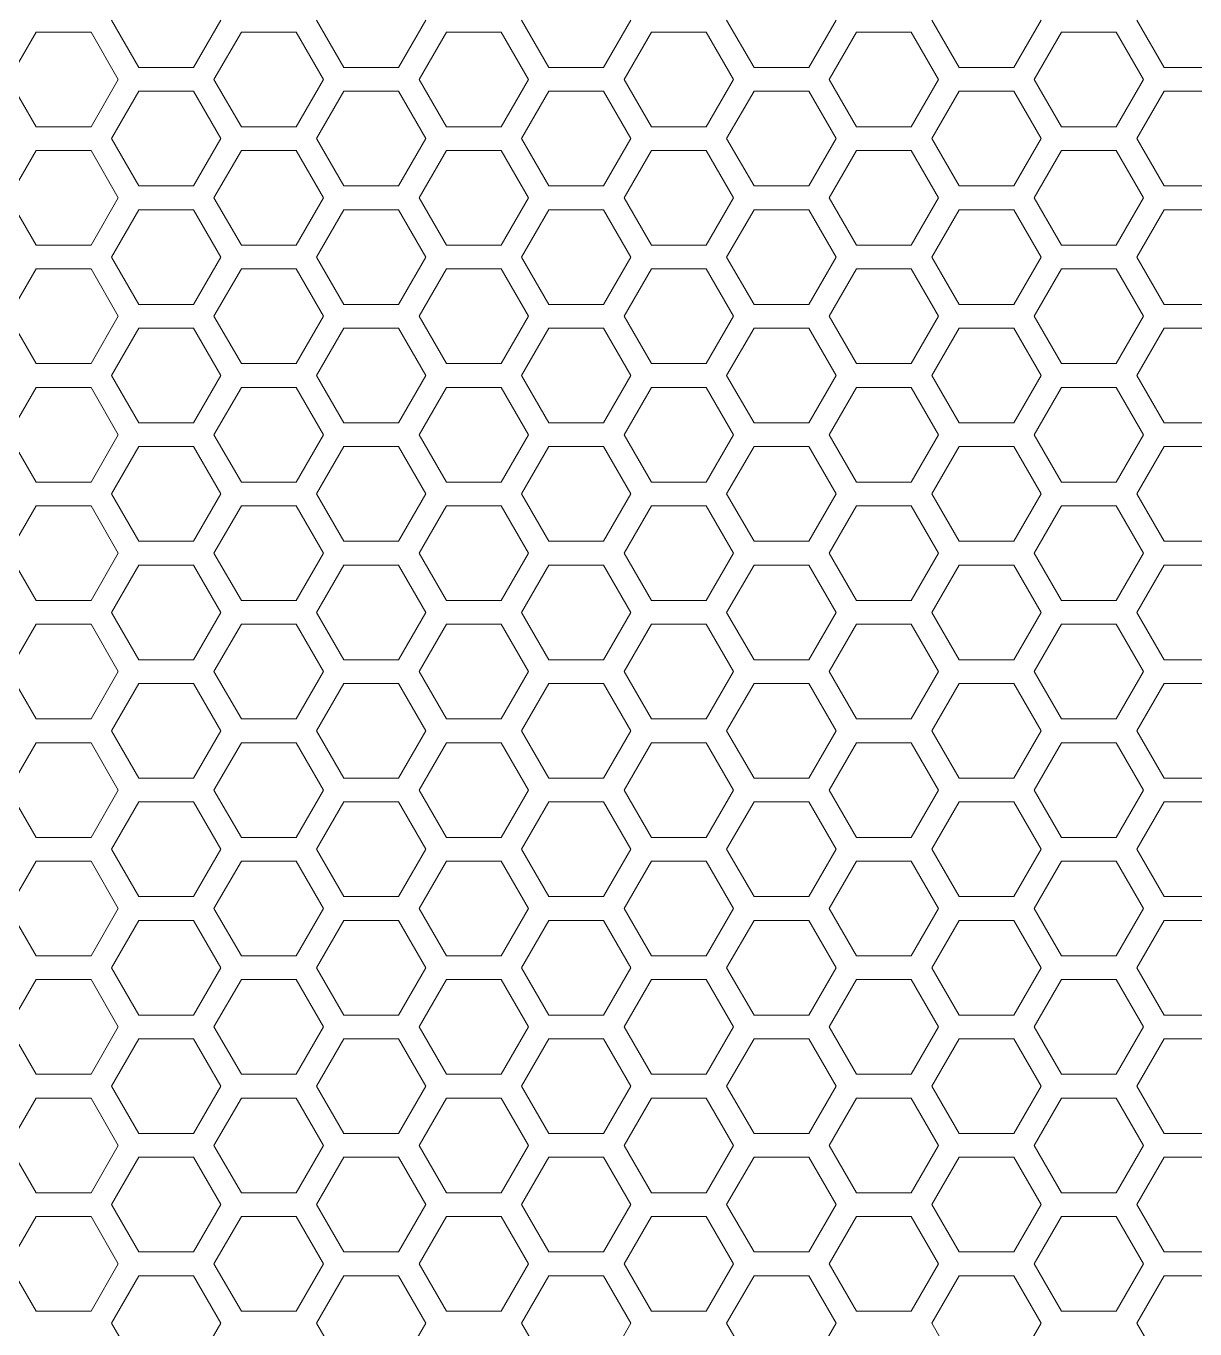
# Model space of a CAD drawing. Header units: millimetres. Extents: x 0 to 60, y -18 to 180.
# Drawn here: x 29.8 to 44.61, y 83.53 to 100.03 of the extents above; entities that cross this region are included whole.
import ezdxf

# ---------------------------------------------------------------- set-up
doc = ezdxf.new("R2010")
doc.units = ezdxf.units.MM

msp = doc.modelspace()

# ---------------------------------------------------------------- linework, layer by layer
at = {"color": 0, "lineweight": 5}
for p, q in [((30.882, 100.108), (31.229, 99.508)), ((31.922, 99.508), (32.268, 100.108)), ((33.48, 100.108), (33.827, 99.508)), ((34.52, 99.508), (34.866, 100.108)), ((36.078, 100.108), (36.425, 99.508)), ((37.118, 99.508), (37.464, 100.108)), ((38.676, 100.108), (39.023, 99.508)), ((39.716, 99.508), (40.062, 100.108)), ((41.274, 100.108), (41.621, 99.508)), ((42.314, 99.508), (42.66, 100.108)), ((43.872, 100.108), (44.219, 99.508)), ((29.93, 99.958), (29.583, 99.358)), ((30.623, 99.958), (29.93, 99.958)), ((30.969, 99.358), (30.623, 99.958)), ((32.528, 99.958), (32.181, 99.358)), ((33.221, 99.958), (32.528, 99.958)), ((33.567, 99.358), (33.221, 99.958)), ((35.126, 99.958), (34.779, 99.358)), ((35.819, 99.958), (35.126, 99.958)), ((36.165, 99.358), (35.819, 99.958)), ((37.724, 99.958), (37.377, 99.358)), ((38.417, 99.958), (37.724, 99.958)), ((38.763, 99.358), (38.417, 99.958)), ((40.322, 99.958), (39.975, 99.358)), ((41.015, 99.958), (40.322, 99.958)), ((41.361, 99.358), (41.015, 99.958)), ((42.92, 99.958), (42.573, 99.358)), ((43.613, 99.958), (42.92, 99.958)), ((43.959, 99.358), (43.613, 99.958)), ((31.229, 99.508), (31.922, 99.508)), ((33.827, 99.508), (34.52, 99.508)), ((36.425, 99.508), (37.118, 99.508)), ((39.023, 99.508), (39.716, 99.508)), ((41.621, 99.508), (42.314, 99.508)), ((44.219, 99.508), (44.912, 99.508)), ((29.583, 99.358), (29.93, 98.758)), ((30.623, 98.758), (30.969, 99.358)), ((32.181, 99.358), (32.528, 98.758)), ((33.221, 98.758), (33.567, 99.358)), ((34.779, 99.358), (35.126, 98.758)), ((35.819, 98.758), (36.165, 99.358)), ((37.377, 99.358), (37.724, 98.758)), ((38.417, 98.758), (38.763, 99.358)), ((39.975, 99.358), (40.322, 98.758)), ((41.015, 98.758), (41.361, 99.358)), ((42.573, 99.358), (42.92, 98.758)), ((43.613, 98.758), (43.959, 99.358)), ((31.229, 99.208), (30.882, 98.608)), ((31.922, 99.208), (31.229, 99.208)), ((32.268, 98.608), (31.922, 99.208)), ((33.827, 99.208), (33.48, 98.608)), ((34.52, 99.208), (33.827, 99.208)), ((34.866, 98.608), (34.52, 99.208)), ((36.425, 99.208), (36.078, 98.608)), ((37.118, 99.208), (36.425, 99.208)), ((37.464, 98.608), (37.118, 99.208)), ((39.023, 99.208), (38.676, 98.608)), ((39.716, 99.208), (39.023, 99.208)), ((40.062, 98.608), (39.716, 99.208)), ((41.621, 99.208), (41.274, 98.608)), ((42.314, 99.208), (41.621, 99.208)), ((42.66, 98.608), (42.314, 99.208)), ((44.219, 99.208), (43.872, 98.608)), ((44.912, 99.208), (44.219, 99.208)), ((29.93, 98.758), (30.623, 98.758)), ((32.528, 98.758), (33.221, 98.758)), ((35.126, 98.758), (35.819, 98.758)), ((37.724, 98.758), (38.417, 98.758)), ((40.322, 98.758), (41.015, 98.758)), ((42.92, 98.758), (43.613, 98.758)), ((30.882, 98.608), (31.229, 98.008)), ((31.922, 98.008), (32.268, 98.608)), ((33.48, 98.608), (33.827, 98.008)), ((34.52, 98.008), (34.866, 98.608)), ((36.078, 98.608), (36.425, 98.008)), ((37.118, 98.008), (37.464, 98.608)), ((38.676, 98.608), (39.023, 98.008)), ((39.716, 98.008), (40.062, 98.608)), ((41.274, 98.608), (41.621, 98.008)), ((42.314, 98.008), (42.66, 98.608)), ((43.872, 98.608), (44.219, 98.008)), ((29.93, 98.458), (29.583, 97.858)), ((30.623, 98.458), (29.93, 98.458)), ((30.969, 97.858), (30.623, 98.458)), ((32.528, 98.458), (32.181, 97.858)), ((33.221, 98.458), (32.528, 98.458)), ((33.567, 97.858), (33.221, 98.458)), ((35.126, 98.458), (34.779, 97.858)), ((35.819, 98.458), (35.126, 98.458)), ((36.165, 97.858), (35.819, 98.458)), ((37.724, 98.458), (37.377, 97.858)), ((38.417, 98.458), (37.724, 98.458)), ((38.763, 97.858), (38.417, 98.458)), ((40.322, 98.458), (39.975, 97.858)), ((41.015, 98.458), (40.322, 98.458)), ((41.361, 97.858), (41.015, 98.458)), ((42.92, 98.458), (42.573, 97.858)), ((43.613, 98.458), (42.92, 98.458)), ((43.959, 97.858), (43.613, 98.458)), ((29.583, 97.858), (29.93, 97.258)), ((30.623, 97.258), (30.969, 97.858)), ((31.229, 98.008), (31.922, 98.008)), ((32.181, 97.858), (32.528, 97.258)), ((33.221, 97.258), (33.567, 97.858)), ((33.827, 98.008), (34.52, 98.008)), ((34.779, 97.858), (35.126, 97.258)), ((35.819, 97.258), (36.165, 97.858)), ((36.425, 98.008), (37.118, 98.008)), ((37.377, 97.858), (37.724, 97.258)), ((38.417, 97.258), (38.763, 97.858)), ((39.023, 98.008), (39.716, 98.008)), ((39.975, 97.858), (40.322, 97.258)), ((41.015, 97.258), (41.361, 97.858)), ((41.621, 98.008), (42.314, 98.008)), ((42.573, 97.858), (42.92, 97.258)), ((43.613, 97.258), (43.959, 97.858)), ((44.219, 98.008), (44.912, 98.008)), ((31.229, 97.708), (30.882, 97.108)), ((31.922, 97.708), (31.229, 97.708)), ((32.268, 97.108), (31.922, 97.708)), ((33.827, 97.708), (33.48, 97.108)), ((34.52, 97.708), (33.827, 97.708)), ((34.866, 97.108), (34.52, 97.708)), ((36.425, 97.708), (36.078, 97.108)), ((37.118, 97.708), (36.425, 97.708)), ((37.464, 97.108), (37.118, 97.708)), ((39.023, 97.708), (38.676, 97.108)), ((39.716, 97.708), (39.023, 97.708)), ((40.062, 97.108), (39.716, 97.708)), ((41.621, 97.708), (41.274, 97.108)), ((42.314, 97.708), (41.621, 97.708)), ((42.66, 97.108), (42.314, 97.708)), ((44.219, 97.708), (43.872, 97.108)), ((44.912, 97.708), (44.219, 97.708)), ((29.93, 97.258), (30.623, 97.258)), ((32.528, 97.258), (33.221, 97.258)), ((35.126, 97.258), (35.819, 97.258)), ((37.724, 97.258), (38.417, 97.258)), ((40.322, 97.258), (41.015, 97.258)), ((42.92, 97.258), (43.613, 97.258)), ((30.882, 97.108), (31.229, 96.508)), ((31.922, 96.508), (32.268, 97.108)), ((33.48, 97.108), (33.827, 96.508)), ((34.52, 96.508), (34.866, 97.108)), ((36.078, 97.108), (36.425, 96.508)), ((37.118, 96.508), (37.464, 97.108)), ((38.676, 97.108), (39.023, 96.508)), ((39.716, 96.508), (40.062, 97.108)), ((41.274, 97.108), (41.621, 96.508)), ((42.314, 96.508), (42.66, 97.108)), ((43.872, 97.108), (44.219, 96.508)), ((29.93, 96.958), (29.583, 96.358)), ((30.623, 96.958), (29.93, 96.958)), ((30.969, 96.358), (30.623, 96.958)), ((32.528, 96.958), (32.181, 96.358)), ((33.221, 96.958), (32.528, 96.958)), ((33.567, 96.358), (33.221, 96.958)), ((35.126, 96.958), (34.779, 96.358)), ((35.819, 96.958), (35.126, 96.958)), ((36.165, 96.358), (35.819, 96.958)), ((37.724, 96.958), (37.377, 96.358)), ((38.417, 96.958), (37.724, 96.958)), ((38.763, 96.358), (38.417, 96.958)), ((40.322, 96.958), (39.975, 96.358)), ((41.015, 96.958), (40.322, 96.958)), ((41.361, 96.358), (41.015, 96.958)), ((42.92, 96.958), (42.573, 96.358)), ((43.613, 96.958), (42.92, 96.958)), ((43.959, 96.358), (43.613, 96.958)), ((31.229, 96.508), (31.922, 96.508)), ((33.827, 96.508), (34.52, 96.508)), ((36.425, 96.508), (37.118, 96.508)), ((39.023, 96.508), (39.716, 96.508)), ((41.621, 96.508), (42.314, 96.508)), ((44.219, 96.508), (44.912, 96.508)), ((29.583, 96.358), (29.93, 95.758)), ((30.623, 95.758), (30.969, 96.358)), ((31.229, 96.208), (30.882, 95.608)), ((31.922, 96.208), (31.229, 96.208)), ((32.268, 95.608), (31.922, 96.208)), ((32.181, 96.358), (32.528, 95.758)), ((33.221, 95.758), (33.567, 96.358)), ((33.827, 96.208), (33.48, 95.608)), ((34.52, 96.208), (33.827, 96.208)), ((34.866, 95.608), (34.52, 96.208)), ((34.779, 96.358), (35.126, 95.758)), ((35.819, 95.758), (36.165, 96.358)), ((36.425, 96.208), (36.078, 95.608)), ((37.118, 96.208), (36.425, 96.208)), ((37.464, 95.608), (37.118, 96.208)), ((37.377, 96.358), (37.724, 95.758)), ((38.417, 95.758), (38.763, 96.358)), ((39.023, 96.208), (38.676, 95.608)), ((39.716, 96.208), (39.023, 96.208)), ((40.062, 95.608), (39.716, 96.208)), ((39.975, 96.358), (40.322, 95.758)), ((41.015, 95.758), (41.361, 96.358)), ((41.621, 96.208), (41.274, 95.608)), ((42.314, 96.208), (41.621, 96.208)), ((42.66, 95.608), (42.314, 96.208)), ((42.573, 96.358), (42.92, 95.758)), ((43.613, 95.758), (43.959, 96.358)), ((44.219, 96.208), (43.872, 95.608)), ((44.912, 96.208), (44.219, 96.208)), ((29.93, 95.758), (30.623, 95.758)), ((32.528, 95.758), (33.221, 95.758)), ((35.126, 95.758), (35.819, 95.758)), ((37.724, 95.758), (38.417, 95.758)), ((40.322, 95.758), (41.015, 95.758)), ((42.92, 95.758), (43.613, 95.758)), ((30.882, 95.608), (31.229, 95.008)), ((31.922, 95.008), (32.268, 95.608)), ((33.48, 95.608), (33.827, 95.008)), ((34.52, 95.008), (34.866, 95.608)), ((36.078, 95.608), (36.425, 95.008)), ((37.118, 95.008), (37.464, 95.608)), ((38.676, 95.608), (39.023, 95.008)), ((39.716, 95.008), (40.062, 95.608)), ((41.274, 95.608), (41.621, 95.008)), ((42.314, 95.008), (42.66, 95.608)), ((43.872, 95.608), (44.219, 95.008)), ((29.93, 95.458), (29.583, 94.858)), ((30.623, 95.458), (29.93, 95.458)), ((30.969, 94.858), (30.623, 95.458)), ((32.528, 95.458), (32.181, 94.858)), ((33.221, 95.458), (32.528, 95.458)), ((33.567, 94.858), (33.221, 95.458)), ((35.126, 95.458), (34.779, 94.858)), ((35.819, 95.458), (35.126, 95.458)), ((36.165, 94.858), (35.819, 95.458)), ((37.724, 95.458), (37.377, 94.858)), ((38.417, 95.458), (37.724, 95.458)), ((38.763, 94.858), (38.417, 95.458)), ((40.322, 95.458), (39.975, 94.858)), ((41.015, 95.458), (40.322, 95.458)), ((41.361, 94.858), (41.015, 95.458)), ((42.92, 95.458), (42.573, 94.858)), ((43.613, 95.458), (42.92, 95.458)), ((43.959, 94.858), (43.613, 95.458)), ((31.229, 95.008), (31.922, 95.008)), ((33.827, 95.008), (34.52, 95.008)), ((36.425, 95.008), (37.118, 95.008)), ((39.023, 95.008), (39.716, 95.008)), ((41.621, 95.008), (42.314, 95.008)), ((44.219, 95.008), (44.912, 95.008)), ((29.583, 94.858), (29.93, 94.258)), ((30.623, 94.258), (30.969, 94.858)), ((32.181, 94.858), (32.528, 94.258)), ((33.221, 94.258), (33.567, 94.858)), ((34.779, 94.858), (35.126, 94.258)), ((35.819, 94.258), (36.165, 94.858)), ((37.377, 94.858), (37.724, 94.258)), ((38.417, 94.258), (38.763, 94.858)), ((39.975, 94.858), (40.322, 94.258)), ((41.015, 94.258), (41.361, 94.858)), ((42.573, 94.858), (42.92, 94.258)), ((43.613, 94.258), (43.959, 94.858)), ((31.229, 94.708), (30.882, 94.108)), ((31.922, 94.708), (31.229, 94.708)), ((32.268, 94.108), (31.922, 94.708)), ((33.827, 94.708), (33.48, 94.108)), ((34.52, 94.708), (33.827, 94.708)), ((34.866, 94.108), (34.52, 94.708)), ((36.425, 94.708), (36.078, 94.108)), ((37.118, 94.708), (36.425, 94.708)), ((37.464, 94.108), (37.118, 94.708)), ((39.023, 94.708), (38.676, 94.108)), ((39.716, 94.708), (39.023, 94.708)), ((40.062, 94.108), (39.716, 94.708)), ((41.621, 94.708), (41.274, 94.108)), ((42.314, 94.708), (41.621, 94.708)), ((42.66, 94.108), (42.314, 94.708)), ((44.219, 94.708), (43.872, 94.108)), ((44.912, 94.708), (44.219, 94.708)), ((29.93, 94.258), (30.623, 94.258)), ((32.528, 94.258), (33.221, 94.258)), ((35.126, 94.258), (35.819, 94.258)), ((37.724, 94.258), (38.417, 94.258)), ((40.322, 94.258), (41.015, 94.258)), ((42.92, 94.258), (43.613, 94.258)), ((30.882, 94.108), (31.229, 93.508)), ((31.922, 93.508), (32.268, 94.108)), ((33.48, 94.108), (33.827, 93.508)), ((34.52, 93.508), (34.866, 94.108)), ((36.078, 94.108), (36.425, 93.508)), ((37.118, 93.508), (37.464, 94.108)), ((38.676, 94.108), (39.023, 93.508)), ((39.716, 93.508), (40.062, 94.108)), ((41.274, 94.108), (41.621, 93.508)), ((42.314, 93.508), (42.66, 94.108)), ((43.872, 94.108), (44.219, 93.508)), ((29.93, 93.958), (29.583, 93.358)), ((30.623, 93.958), (29.93, 93.958)), ((30.969, 93.358), (30.623, 93.958)), ((32.528, 93.958), (32.181, 93.358)), ((33.221, 93.958), (32.528, 93.958)), ((33.567, 93.358), (33.221, 93.958)), ((35.126, 93.958), (34.779, 93.358)), ((35.819, 93.958), (35.126, 93.958)), ((36.165, 93.358), (35.819, 93.958)), ((37.724, 93.958), (37.377, 93.358)), ((38.417, 93.958), (37.724, 93.958)), ((38.763, 93.358), (38.417, 93.958)), ((40.322, 93.958), (39.975, 93.358)), ((41.015, 93.958), (40.322, 93.958)), ((41.361, 93.358), (41.015, 93.958)), ((42.92, 93.958), (42.573, 93.358)), ((43.613, 93.958), (42.92, 93.958)), ((43.959, 93.358), (43.613, 93.958)), ((31.229, 93.508), (31.922, 93.508)), ((33.827, 93.508), (34.52, 93.508)), ((36.425, 93.508), (37.118, 93.508)), ((39.023, 93.508), (39.716, 93.508)), ((41.621, 93.508), (42.314, 93.508)), ((44.219, 93.508), (44.912, 93.508)), ((29.583, 93.358), (29.93, 92.758)), ((30.623, 92.758), (30.969, 93.358)), ((32.181, 93.358), (32.528, 92.758)), ((33.221, 92.758), (33.567, 93.358)), ((34.779, 93.358), (35.126, 92.758)), ((35.819, 92.758), (36.165, 93.358)), ((37.377, 93.358), (37.724, 92.758)), ((38.417, 92.758), (38.763, 93.358)), ((39.975, 93.358), (40.322, 92.758)), ((41.015, 92.758), (41.361, 93.358)), ((42.573, 93.358), (42.92, 92.758)), ((43.613, 92.758), (43.959, 93.358)), ((31.229, 93.208), (30.882, 92.608)), ((31.922, 93.208), (31.229, 93.208)), ((32.268, 92.608), (31.922, 93.208)), ((33.827, 93.208), (33.48, 92.608)), ((34.52, 93.208), (33.827, 93.208)), ((34.866, 92.608), (34.52, 93.208)), ((36.425, 93.208), (36.078, 92.608)), ((37.118, 93.208), (36.425, 93.208)), ((37.464, 92.608), (37.118, 93.208)), ((39.023, 93.208), (38.676, 92.608)), ((39.716, 93.208), (39.023, 93.208)), ((40.062, 92.608), (39.716, 93.208)), ((41.621, 93.208), (41.274, 92.608)), ((42.314, 93.208), (41.621, 93.208)), ((42.66, 92.608), (42.314, 93.208)), ((44.219, 93.208), (43.872, 92.608)), ((44.912, 93.208), (44.219, 93.208)), ((29.93, 92.758), (30.623, 92.758)), ((32.528, 92.758), (33.221, 92.758)), ((35.126, 92.758), (35.819, 92.758)), ((37.724, 92.758), (38.417, 92.758)), ((40.322, 92.758), (41.015, 92.758)), ((42.92, 92.758), (43.613, 92.758)), ((30.882, 92.608), (31.229, 92.008)), ((31.922, 92.008), (32.268, 92.608)), ((33.48, 92.608), (33.827, 92.008)), ((34.52, 92.008), (34.866, 92.608)), ((36.078, 92.608), (36.425, 92.008)), ((37.118, 92.008), (37.464, 92.608)), ((38.676, 92.608), (39.023, 92.008)), ((39.716, 92.008), (40.062, 92.608)), ((41.274, 92.608), (41.621, 92.008)), ((42.314, 92.008), (42.66, 92.608)), ((43.872, 92.608), (44.219, 92.008)), ((29.93, 92.458), (29.583, 91.858)), ((30.623, 92.458), (29.93, 92.458)), ((30.969, 91.858), (30.623, 92.458)), ((32.528, 92.458), (32.181, 91.858)), ((33.221, 92.458), (32.528, 92.458)), ((33.567, 91.858), (33.221, 92.458)), ((35.126, 92.458), (34.779, 91.858)), ((35.819, 92.458), (35.126, 92.458)), ((36.165, 91.858), (35.819, 92.458)), ((37.724, 92.458), (37.377, 91.858)), ((38.417, 92.458), (37.724, 92.458)), ((38.763, 91.858), (38.417, 92.458)), ((40.322, 92.458), (39.975, 91.858)), ((41.015, 92.458), (40.322, 92.458)), ((41.361, 91.858), (41.015, 92.458)), ((42.92, 92.458), (42.573, 91.858)), ((43.613, 92.458), (42.92, 92.458)), ((43.959, 91.858), (43.613, 92.458)), ((31.229, 92.008), (31.922, 92.008)), ((33.827, 92.008), (34.52, 92.008)), ((36.425, 92.008), (37.118, 92.008)), ((39.023, 92.008), (39.716, 92.008)), ((41.621, 92.008), (42.314, 92.008)), ((44.219, 92.008), (44.912, 92.008)), ((29.583, 91.858), (29.93, 91.258)), ((30.623, 91.258), (30.969, 91.858)), ((32.181, 91.858), (32.528, 91.258)), ((33.221, 91.258), (33.567, 91.858)), ((34.779, 91.858), (35.126, 91.258)), ((35.819, 91.258), (36.165, 91.858)), ((37.377, 91.858), (37.724, 91.258)), ((38.417, 91.258), (38.763, 91.858)), ((39.975, 91.858), (40.322, 91.258)), ((41.015, 91.258), (41.361, 91.858)), ((42.573, 91.858), (42.92, 91.258)), ((43.613, 91.258), (43.959, 91.858)), ((31.229, 91.708), (30.882, 91.108)), ((31.922, 91.708), (31.229, 91.708)), ((32.268, 91.108), (31.922, 91.708)), ((33.827, 91.708), (33.48, 91.108)), ((34.52, 91.708), (33.827, 91.708)), ((34.866, 91.108), (34.52, 91.708)), ((36.425, 91.708), (36.078, 91.108)), ((37.118, 91.708), (36.425, 91.708)), ((37.464, 91.108), (37.118, 91.708)), ((39.023, 91.708), (38.676, 91.108)), ((39.716, 91.708), (39.023, 91.708)), ((40.062, 91.108), (39.716, 91.708)), ((41.621, 91.708), (41.274, 91.108)), ((42.314, 91.708), (41.621, 91.708)), ((42.66, 91.108), (42.314, 91.708)), ((44.219, 91.708), (43.872, 91.108)), ((44.912, 91.708), (44.219, 91.708)), ((29.93, 91.258), (30.623, 91.258)), ((32.528, 91.258), (33.221, 91.258)), ((35.126, 91.258), (35.819, 91.258)), ((37.724, 91.258), (38.417, 91.258)), ((40.322, 91.258), (41.015, 91.258)), ((42.92, 91.258), (43.613, 91.258)), ((30.882, 91.108), (31.229, 90.508)), ((31.922, 90.508), (32.268, 91.108)), ((33.48, 91.108), (33.827, 90.508)), ((34.52, 90.508), (34.866, 91.108)), ((36.078, 91.108), (36.425, 90.508)), ((37.118, 90.508), (37.464, 91.108)), ((38.676, 91.108), (39.023, 90.508)), ((39.716, 90.508), (40.062, 91.108)), ((41.274, 91.108), (41.621, 90.508)), ((42.314, 90.508), (42.66, 91.108)), ((43.872, 91.108), (44.219, 90.508)), ((29.93, 90.958), (29.583, 90.358)), ((30.623, 90.958), (29.93, 90.958)), ((30.969, 90.358), (30.623, 90.958)), ((32.528, 90.958), (32.181, 90.358)), ((33.221, 90.958), (32.528, 90.958)), ((33.567, 90.358), (33.221, 90.958)), ((35.126, 90.958), (34.779, 90.358)), ((35.819, 90.958), (35.126, 90.958)), ((36.165, 90.358), (35.819, 90.958)), ((37.724, 90.958), (37.377, 90.358)), ((38.417, 90.958), (37.724, 90.958)), ((38.763, 90.358), (38.417, 90.958)), ((40.322, 90.958), (39.975, 90.358)), ((41.015, 90.958), (40.322, 90.958)), ((41.361, 90.358), (41.015, 90.958)), ((42.92, 90.958), (42.573, 90.358)), ((43.613, 90.958), (42.92, 90.958)), ((43.959, 90.358), (43.613, 90.958)), ((31.229, 90.508), (31.922, 90.508)), ((33.827, 90.508), (34.52, 90.508)), ((36.425, 90.508), (37.118, 90.508)), ((39.023, 90.508), (39.716, 90.508)), ((41.621, 90.508), (42.314, 90.508)), ((44.219, 90.508), (44.912, 90.508)), ((29.583, 90.358), (29.93, 89.758)), ((30.623, 89.758), (30.969, 90.358)), ((32.181, 90.358), (32.528, 89.758)), ((33.221, 89.758), (33.567, 90.358)), ((34.779, 90.358), (35.126, 89.758)), ((35.819, 89.758), (36.165, 90.358)), ((37.377, 90.358), (37.724, 89.758)), ((38.417, 89.758), (38.763, 90.358)), ((39.975, 90.358), (40.322, 89.758)), ((41.015, 89.758), (41.361, 90.358)), ((42.573, 90.358), (42.92, 89.758)), ((43.613, 89.758), (43.959, 90.358)), ((31.229, 90.208), (30.882, 89.608)), ((31.922, 90.208), (31.229, 90.208)), ((32.268, 89.608), (31.922, 90.208)), ((33.827, 90.208), (33.48, 89.608)), ((34.52, 90.208), (33.827, 90.208)), ((34.866, 89.608), (34.52, 90.208)), ((36.425, 90.208), (36.078, 89.608)), ((37.118, 90.208), (36.425, 90.208)), ((37.464, 89.608), (37.118, 90.208)), ((39.023, 90.208), (38.676, 89.608)), ((39.716, 90.208), (39.023, 90.208)), ((40.062, 89.608), (39.716, 90.208)), ((41.621, 90.208), (41.274, 89.608)), ((42.314, 90.208), (41.621, 90.208)), ((42.66, 89.608), (42.314, 90.208)), ((44.219, 90.208), (43.872, 89.608)), ((44.912, 90.208), (44.219, 90.208)), ((29.93, 89.758), (30.623, 89.758)), ((30.882, 89.608), (31.229, 89.008)), ((31.922, 89.008), (32.268, 89.608)), ((32.528, 89.758), (33.221, 89.758)), ((33.48, 89.608), (33.827, 89.008)), ((34.52, 89.008), (34.866, 89.608)), ((35.126, 89.758), (35.819, 89.758)), ((36.078, 89.608), (36.425, 89.008)), ((37.118, 89.008), (37.464, 89.608)), ((37.724, 89.758), (38.417, 89.758)), ((38.676, 89.608), (39.023, 89.008)), ((39.716, 89.008), (40.062, 89.608)), ((40.322, 89.758), (41.015, 89.758)), ((41.274, 89.608), (41.621, 89.008)), ((42.314, 89.008), (42.66, 89.608)), ((42.92, 89.758), (43.613, 89.758)), ((43.872, 89.608), (44.219, 89.008)), ((29.93, 89.458), (29.583, 88.858)), ((30.623, 89.458), (29.93, 89.458)), ((30.969, 88.858), (30.623, 89.458)), ((32.528, 89.458), (32.181, 88.858)), ((33.221, 89.458), (32.528, 89.458)), ((33.567, 88.858), (33.221, 89.458)), ((35.126, 89.458), (34.779, 88.858)), ((35.819, 89.458), (35.126, 89.458)), ((36.165, 88.858), (35.819, 89.458)), ((37.724, 89.458), (37.377, 88.858)), ((38.417, 89.458), (37.724, 89.458)), ((38.763, 88.858), (38.417, 89.458)), ((40.322, 89.458), (39.975, 88.858)), ((41.015, 89.458), (40.322, 89.458)), ((41.361, 88.858), (41.015, 89.458)), ((42.92, 89.458), (42.573, 88.858)), ((43.613, 89.458), (42.92, 89.458)), ((43.959, 88.858), (43.613, 89.458)), ((31.229, 89.008), (31.922, 89.008)), ((33.827, 89.008), (34.52, 89.008)), ((36.425, 89.008), (37.118, 89.008)), ((39.023, 89.008), (39.716, 89.008)), ((41.621, 89.008), (42.314, 89.008)), ((44.219, 89.008), (44.912, 89.008)), ((29.583, 88.858), (29.93, 88.258)), ((30.623, 88.258), (30.969, 88.858)), ((32.181, 88.858), (32.528, 88.258)), ((33.221, 88.258), (33.567, 88.858)), ((34.779, 88.858), (35.126, 88.258)), ((35.819, 88.258), (36.165, 88.858)), ((37.377, 88.858), (37.724, 88.258)), ((38.417, 88.258), (38.763, 88.858)), ((39.975, 88.858), (40.322, 88.258)), ((41.015, 88.258), (41.361, 88.858)), ((42.573, 88.858), (42.92, 88.258)), ((43.613, 88.258), (43.959, 88.858)), ((31.229, 88.708), (30.882, 88.108)), ((31.922, 88.708), (31.229, 88.708)), ((32.268, 88.108), (31.922, 88.708)), ((33.827, 88.708), (33.48, 88.108)), ((34.52, 88.708), (33.827, 88.708)), ((34.866, 88.108), (34.52, 88.708)), ((36.425, 88.708), (36.078, 88.108)), ((37.118, 88.708), (36.425, 88.708)), ((37.464, 88.108), (37.118, 88.708)), ((39.023, 88.708), (38.676, 88.108)), ((39.716, 88.708), (39.023, 88.708)), ((40.062, 88.108), (39.716, 88.708)), ((41.621, 88.708), (41.274, 88.108)), ((42.314, 88.708), (41.621, 88.708)), ((42.66, 88.108), (42.314, 88.708)), ((44.219, 88.708), (43.872, 88.108)), ((44.912, 88.708), (44.219, 88.708)), ((29.93, 88.258), (30.623, 88.258)), ((32.528, 88.258), (33.221, 88.258)), ((35.126, 88.258), (35.819, 88.258)), ((37.724, 88.258), (38.417, 88.258)), ((40.322, 88.258), (41.015, 88.258)), ((42.92, 88.258), (43.613, 88.258)), ((29.93, 87.958), (29.583, 87.358)), ((30.623, 87.958), (29.93, 87.958)), ((30.969, 87.358), (30.623, 87.958)), ((30.882, 88.108), (31.229, 87.508)), ((31.922, 87.508), (32.268, 88.108)), ((32.528, 87.958), (32.181, 87.358)), ((33.221, 87.958), (32.528, 87.958)), ((33.567, 87.358), (33.221, 87.958)), ((33.48, 88.108), (33.827, 87.508)), ((34.52, 87.508), (34.866, 88.108)), ((35.126, 87.958), (34.779, 87.358)), ((35.819, 87.958), (35.126, 87.958)), ((36.165, 87.358), (35.819, 87.958)), ((36.078, 88.108), (36.425, 87.508)), ((37.118, 87.508), (37.464, 88.108)), ((37.724, 87.958), (37.377, 87.358)), ((38.417, 87.958), (37.724, 87.958)), ((38.763, 87.358), (38.417, 87.958)), ((38.676, 88.108), (39.023, 87.508)), ((39.716, 87.508), (40.062, 88.108)), ((40.322, 87.958), (39.975, 87.358)), ((41.015, 87.958), (40.322, 87.958)), ((41.361, 87.358), (41.015, 87.958)), ((41.274, 88.108), (41.621, 87.508)), ((42.314, 87.508), (42.66, 88.108)), ((42.92, 87.958), (42.573, 87.358)), ((43.613, 87.958), (42.92, 87.958)), ((43.959, 87.358), (43.613, 87.958)), ((43.872, 88.108), (44.219, 87.508)), ((31.229, 87.508), (31.922, 87.508)), ((33.827, 87.508), (34.52, 87.508)), ((36.425, 87.508), (37.118, 87.508)), ((39.023, 87.508), (39.716, 87.508)), ((41.621, 87.508), (42.314, 87.508)), ((44.219, 87.508), (44.912, 87.508)), ((29.583, 87.358), (29.93, 86.758)), ((30.623, 86.758), (30.969, 87.358)), ((32.181, 87.358), (32.528, 86.758)), ((33.221, 86.758), (33.567, 87.358)), ((34.779, 87.358), (35.126, 86.758)), ((35.819, 86.758), (36.165, 87.358)), ((37.377, 87.358), (37.724, 86.758)), ((38.417, 86.758), (38.763, 87.358)), ((39.975, 87.358), (40.322, 86.758)), ((41.015, 86.758), (41.361, 87.358)), ((42.573, 87.358), (42.92, 86.758)), ((43.613, 86.758), (43.959, 87.358)), ((31.229, 87.208), (30.882, 86.608)), ((31.922, 87.208), (31.229, 87.208)), ((32.268, 86.608), (31.922, 87.208)), ((33.827, 87.208), (33.48, 86.608)), ((34.52, 87.208), (33.827, 87.208)), ((34.866, 86.608), (34.52, 87.208)), ((36.425, 87.208), (36.078, 86.608)), ((37.118, 87.208), (36.425, 87.208)), ((37.464, 86.608), (37.118, 87.208)), ((39.023, 87.208), (38.676, 86.608)), ((39.716, 87.208), (39.023, 87.208)), ((40.062, 86.608), (39.716, 87.208)), ((41.621, 87.208), (41.274, 86.608)), ((42.314, 87.208), (41.621, 87.208)), ((42.66, 86.608), (42.314, 87.208)), ((44.219, 87.208), (43.872, 86.608)), ((44.912, 87.208), (44.219, 87.208)), ((29.93, 86.758), (30.623, 86.758)), ((32.528, 86.758), (33.221, 86.758)), ((35.126, 86.758), (35.819, 86.758)), ((37.724, 86.758), (38.417, 86.758)), ((40.322, 86.758), (41.015, 86.758)), ((42.92, 86.758), (43.613, 86.758)), ((30.882, 86.608), (31.229, 86.008)), ((31.922, 86.008), (32.268, 86.608)), ((33.48, 86.608), (33.827, 86.008)), ((34.52, 86.008), (34.866, 86.608)), ((36.078, 86.608), (36.425, 86.008)), ((37.118, 86.008), (37.464, 86.608)), ((38.676, 86.608), (39.023, 86.008)), ((39.716, 86.008), (40.062, 86.608)), ((41.274, 86.608), (41.621, 86.008)), ((42.314, 86.008), (42.66, 86.608)), ((43.872, 86.608), (44.219, 86.008)), ((29.93, 86.458), (29.583, 85.858)), ((30.623, 86.458), (29.93, 86.458)), ((30.969, 85.858), (30.623, 86.458)), ((32.528, 86.458), (32.181, 85.858)), ((33.221, 86.458), (32.528, 86.458)), ((33.567, 85.858), (33.221, 86.458)), ((35.126, 86.458), (34.779, 85.858)), ((35.819, 86.458), (35.126, 86.458)), ((36.165, 85.858), (35.819, 86.458)), ((37.724, 86.458), (37.377, 85.858)), ((38.417, 86.458), (37.724, 86.458)), ((38.763, 85.858), (38.417, 86.458)), ((40.322, 86.458), (39.975, 85.858)), ((41.015, 86.458), (40.322, 86.458)), ((41.361, 85.858), (41.015, 86.458)), ((42.92, 86.458), (42.573, 85.858)), ((43.613, 86.458), (42.92, 86.458)), ((43.959, 85.858), (43.613, 86.458)), ((31.229, 86.008), (31.922, 86.008)), ((33.827, 86.008), (34.52, 86.008)), ((36.425, 86.008), (37.118, 86.008)), ((39.023, 86.008), (39.716, 86.008)), ((41.621, 86.008), (42.314, 86.008)), ((44.219, 86.008), (44.912, 86.008)), ((29.583, 85.858), (29.93, 85.258)), ((30.623, 85.258), (30.969, 85.858)), ((32.181, 85.858), (32.528, 85.258)), ((33.221, 85.258), (33.567, 85.858)), ((34.779, 85.858), (35.126, 85.258)), ((35.819, 85.258), (36.165, 85.858)), ((37.377, 85.858), (37.724, 85.258)), ((38.417, 85.258), (38.763, 85.858)), ((39.975, 85.858), (40.322, 85.258)), ((41.015, 85.258), (41.361, 85.858)), ((42.573, 85.858), (42.92, 85.258)), ((43.613, 85.258), (43.959, 85.858)), ((31.229, 85.708), (30.882, 85.108)), ((31.922, 85.708), (31.229, 85.708)), ((32.268, 85.108), (31.922, 85.708)), ((33.827, 85.708), (33.48, 85.108)), ((34.52, 85.708), (33.827, 85.708)), ((34.866, 85.108), (34.52, 85.708)), ((36.425, 85.708), (36.078, 85.108)), ((37.118, 85.708), (36.425, 85.708)), ((37.464, 85.108), (37.118, 85.708)), ((39.023, 85.708), (38.676, 85.108)), ((39.716, 85.708), (39.023, 85.708)), ((40.062, 85.108), (39.716, 85.708)), ((41.621, 85.708), (41.274, 85.108)), ((42.314, 85.708), (41.621, 85.708)), ((42.66, 85.108), (42.314, 85.708)), ((44.219, 85.708), (43.872, 85.108)), ((44.912, 85.708), (44.219, 85.708)), ((29.93, 85.258), (30.623, 85.258)), ((32.528, 85.258), (33.221, 85.258)), ((35.126, 85.258), (35.819, 85.258)), ((37.724, 85.258), (38.417, 85.258)), ((40.322, 85.258), (41.015, 85.258)), ((42.92, 85.258), (43.613, 85.258)), ((30.882, 85.108), (31.229, 84.508)), ((31.922, 84.508), (32.268, 85.108)), ((33.48, 85.108), (33.827, 84.508)), ((34.52, 84.508), (34.866, 85.108)), ((36.078, 85.108), (36.425, 84.508)), ((37.118, 84.508), (37.464, 85.108)), ((38.676, 85.108), (39.023, 84.508)), ((39.716, 84.508), (40.062, 85.108)), ((41.274, 85.108), (41.621, 84.508)), ((42.314, 84.508), (42.66, 85.108)), ((43.872, 85.108), (44.219, 84.508)), ((29.93, 84.958), (29.583, 84.358)), ((30.623, 84.958), (29.93, 84.958)), ((30.969, 84.358), (30.623, 84.958)), ((32.528, 84.958), (32.181, 84.358)), ((33.221, 84.958), (32.528, 84.958)), ((33.567, 84.358), (33.221, 84.958)), ((35.126, 84.958), (34.779, 84.358)), ((35.819, 84.958), (35.126, 84.958)), ((36.165, 84.358), (35.819, 84.958)), ((37.724, 84.958), (37.377, 84.358)), ((38.417, 84.958), (37.724, 84.958)), ((38.763, 84.358), (38.417, 84.958)), ((40.322, 84.958), (39.975, 84.358)), ((41.015, 84.958), (40.322, 84.958)), ((41.361, 84.358), (41.015, 84.958)), ((42.92, 84.958), (42.573, 84.358)), ((43.613, 84.958), (42.92, 84.958)), ((43.959, 84.358), (43.613, 84.958)), ((31.229, 84.508), (31.922, 84.508)), ((33.827, 84.508), (34.52, 84.508)), ((36.425, 84.508), (37.118, 84.508)), ((39.023, 84.508), (39.716, 84.508)), ((41.621, 84.508), (42.314, 84.508)), ((44.219, 84.508), (44.912, 84.508)), ((29.583, 84.358), (29.93, 83.758)), ((30.623, 83.758), (30.969, 84.358)), ((32.181, 84.358), (32.528, 83.758)), ((33.221, 83.758), (33.567, 84.358)), ((34.779, 84.358), (35.126, 83.758)), ((35.819, 83.758), (36.165, 84.358)), ((37.377, 84.358), (37.724, 83.758)), ((38.417, 83.758), (38.763, 84.358)), ((39.975, 84.358), (40.322, 83.758)), ((41.015, 83.758), (41.361, 84.358)), ((42.573, 84.358), (42.92, 83.758)), ((43.613, 83.758), (43.959, 84.358)), ((31.229, 84.208), (30.882, 83.608)), ((31.922, 84.208), (31.229, 84.208)), ((32.268, 83.608), (31.922, 84.208)), ((33.827, 84.208), (33.48, 83.608)), ((34.52, 84.208), (33.827, 84.208)), ((34.866, 83.608), (34.52, 84.208)), ((36.425, 84.208), (36.078, 83.608)), ((37.118, 84.208), (36.425, 84.208)), ((37.464, 83.608), (37.118, 84.208)), ((39.023, 84.208), (38.676, 83.608)), ((39.716, 84.208), (39.023, 84.208)), ((40.062, 83.608), (39.716, 84.208)), ((41.621, 84.208), (41.274, 83.608)), ((42.314, 84.208), (41.621, 84.208)), ((42.66, 83.608), (42.314, 84.208)), ((44.219, 84.208), (43.872, 83.608)), ((44.912, 84.208), (44.219, 84.208)), ((29.93, 83.758), (30.623, 83.758)), ((32.528, 83.758), (33.221, 83.758)), ((35.126, 83.758), (35.819, 83.758)), ((37.724, 83.758), (38.417, 83.758)), ((40.322, 83.758), (41.015, 83.758)), ((42.92, 83.758), (43.613, 83.758)), ((30.882, 83.608), (31.229, 83.008)), ((31.922, 83.008), (32.268, 83.608)), ((33.48, 83.608), (33.827, 83.008)), ((34.52, 83.008), (34.866, 83.608)), ((36.078, 83.608), (36.425, 83.008)), ((37.118, 83.008), (37.464, 83.608)), ((38.676, 83.608), (39.023, 83.008)), ((39.716, 83.008), (40.062, 83.608)), ((41.274, 83.608), (41.621, 83.008)), ((42.314, 83.008), (42.66, 83.608)), ((43.872, 83.608), (44.219, 83.008))]:
    msp.add_line(p, q, dxfattribs=at)

doc.saveas('drawing.dxf')
